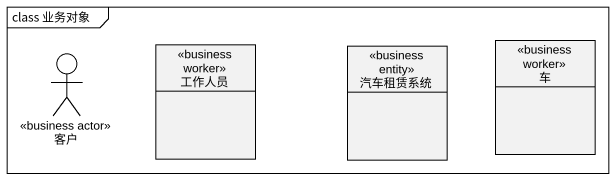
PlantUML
@startuml
mainframe class 业务对象
allowmixing
hide circle
hide empty members
class 工作人员 <<business worker>>
class 汽车租赁系统 <<business entity>>
class 车 <<business worker>>
actor 客户 <<business actor>>
@enduml
